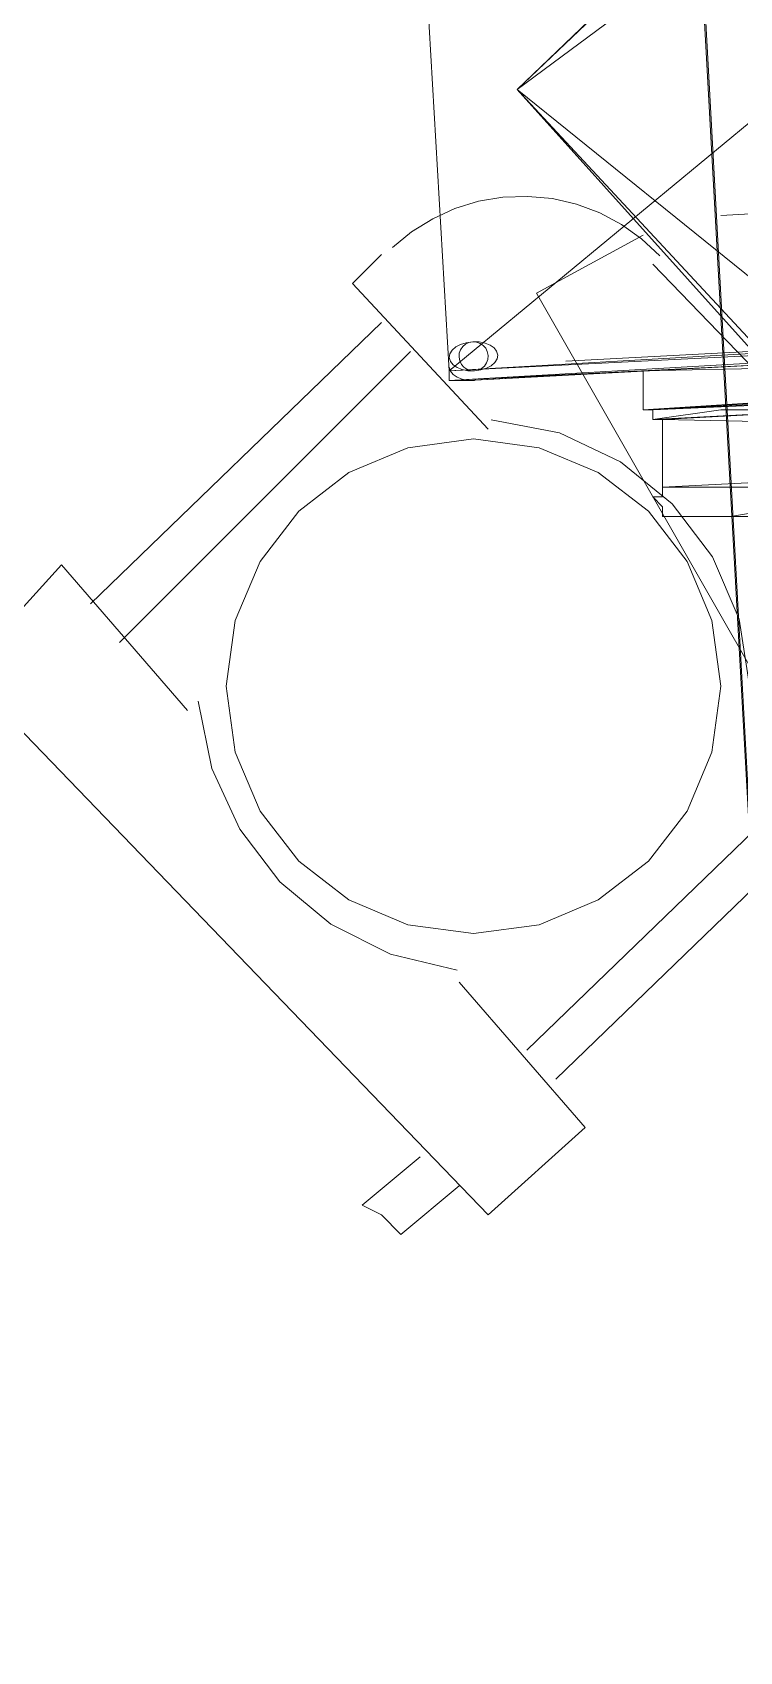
# Paper-space layout '01 Roof Support Layout' of a CAD drawing. Header units: millimetres. Extents: x 5 to 415, y 5 to 292.
# Drawn here: x 114.68 to 119.06, y 80.3 to 90.31 of the extents above; entities that cross this region are included whole.
import ezdxf

# ---------------------------------------------------------------- set-up
doc = ezdxf.new("R2010")
doc.units = ezdxf.units.MM
doc.layers.add('EXISTING', color=7, linetype='Continuous')

# ---------------------------------------------------------------- blocks, each defined once
blk = doc.blocks.new('SHEET_01')
at = {"layer": 'EXISTING', "color": 254, "linetype": 'Continuous', "lineweight": 13}
for p, q in [((116.3, 136.76), (119.72, 74.48)), ((119.72, 74.48), (116.3, 136.76)), ((119.3, 82.04), (118.52, 96.14)), ((125.24, 94.82), (117.26, 88.22)), ((117.26, 88.22), (125.24, 94.82)), ((117.26, 88.22), (116.9, 94.34)), ((117.68, 89.96), (120.2, 92.36)), ((119.18, 91.4), (117.68, 89.96)), ((117.68, 89.96), (119.18, 91.4)), ((117.68, 89.96), (119.54, 91.34)), ((118.94, 89.18), (135.8, 90.14)), ((119.54, 88.46), (117.68, 89.96)), ((117.68, 89.96), (120.38, 86.96)), ((120.38, 86.96), (117.68, 89.96)), ((120.08, 87.38), (117.68, 89.96)), ((117.295, 89.224), (117.157, 89.161)), ((117.441, 89.269), (117.295, 89.224)), ((117.592, 89.294), (117.441, 89.269)), ((117.746, 89.299), (117.592, 89.294)), ((117.899, 89.285), (117.746, 89.299)), ((118.048, 89.25), (117.899, 89.285)), ((118.191, 89.197), (118.048, 89.25)), ((117.157, 89.161), (117.027, 89.08)), ((118.325, 89.125), (118.191, 89.197)), ((118.449, 89.037), (118.325, 89.125)), ((117.027, 89.08), (116.908, 88.982)), ((117.8, 88.7), (118.46, 89.06)), ((118.562, 88.932), (118.449, 89.037)), ((116.84, 88.94), (116.66, 88.76)), ((118.52, 88.88), (120.14, 87.2)), ((116.66, 88.76), (117.5, 87.86)), ((125.6, 88.7), (117.26, 88.22)), ((117.26, 88.22), (125.54, 88.64)), ((125.54, 88.64), (117.26, 88.16)), ((124.28, 77.36), (117.8, 88.7)), ((124.88, 88.64), (117.98, 88.28)), ((116.84, 88.52), (115.04, 86.78)), ((117.26, 88.16), (124.34, 88.52)), ((118.46, 88.22), (124.34, 88.52)), ((117.02, 88.34), (115.22, 86.54)), ((117.264, 88.326), (117.26, 88.302)), ((117.278, 88.348), (117.264, 88.326)), ((117.301, 88.368), (117.278, 88.348)), ((117.33, 88.383), (117.301, 88.368)), ((117.322, 88.329), (117.32, 88.305)), ((117.33, 88.351), (117.322, 88.329)), ((117.365, 88.394), (117.33, 88.383)), ((117.343, 88.37), (117.33, 88.351)), ((117.36, 88.385), (117.343, 88.37)), ((117.381, 88.395), (117.36, 88.385)), ((117.405, 88.4), (117.365, 88.394)), ((120.74, 88.34), (117.38, 88.16)), ((117.405, 88.4), (117.381, 88.395)), ((117.445, 88.399), (117.405, 88.4)), ((117.429, 88.398), (117.405, 88.4)), ((117.451, 88.39), (117.429, 88.398)), ((117.481, 88.392), (117.445, 88.399)), ((117.47, 88.377), (117.451, 88.39)), ((117.485, 88.36), (117.47, 88.377)), ((117.512, 88.379), (117.481, 88.392)), ((117.495, 88.339), (117.485, 88.36)), ((117.5, 88.315), (117.495, 88.339)), ((117.537, 88.363), (117.512, 88.379)), ((117.553, 88.342), (117.537, 88.363)), ((117.56, 88.318), (117.553, 88.342)), ((117.556, 88.294), (117.56, 88.318)), ((124.4, 88.34), (118.46, 88.22)), ((118.46, 88.22), (124.4, 88.34)), ((118.46, 88.22), (124.34, 88.34)), ((124.34, 88.34), (118.46, 87.98)), ((118.46, 87.98), (124.34, 88.34)), ((118.52, 87.98), (124.34, 88.34)), ((117.26, 88.302), (117.267, 88.278)), ((117.26, 88.242), (117.267, 88.218)), ((117.26, 88.16), (117.26, 88.22)), ((117.26, 88.16), (118.46, 88.22)), ((117.267, 88.278), (117.283, 88.257)), ((117.267, 88.218), (117.283, 88.197)), ((117.283, 88.257), (117.308, 88.241)), ((117.308, 88.241), (117.339, 88.228)), ((117.32, 88.305), (117.325, 88.281)), ((117.325, 88.281), (117.335, 88.26)), ((117.335, 88.26), (117.35, 88.243)), ((117.339, 88.228), (117.375, 88.221)), ((117.35, 88.243), (117.369, 88.23)), ((117.369, 88.23), (117.391, 88.222)), ((117.375, 88.221), (117.415, 88.22)), ((118.46, 88.22), (117.38, 88.16)), ((117.391, 88.222), (117.415, 88.22)), ((117.415, 88.22), (117.455, 88.226)), ((117.415, 88.22), (117.439, 88.225)), ((117.439, 88.225), (117.46, 88.235)), ((117.455, 88.226), (117.49, 88.237)), ((117.46, 88.235), (117.477, 88.25)), ((117.477, 88.25), (117.49, 88.269)), ((117.49, 88.269), (117.498, 88.291)), ((117.49, 88.237), (117.519, 88.252)), ((117.498, 88.291), (117.5, 88.315)), ((117.519, 88.252), (117.542, 88.272)), ((117.542, 88.272), (117.556, 88.294)), ((118.46, 87.98), (118.46, 88.22)), ((118.46, 88.22), (118.46, 87.98)), ((124.34, 88.28), (118.52, 87.98)), ((118.52, 87.98), (124.34, 88.28)), ((118.52, 87.98), (124.28, 88.22)), ((124.28, 88.22), (118.52, 87.92)), ((118.52, 87.92), (124.28, 88.22)), ((124.28, 88.22), (118.58, 87.92)), ((117.38, 88.16), (117.26, 88.16)), ((117.283, 88.197), (117.308, 88.181)), ((117.308, 88.181), (117.339, 88.168)), ((117.339, 88.168), (117.375, 88.161)), ((117.375, 88.161), (117.415, 88.16)), ((119.42, 88.04), (118.46, 87.98)), ((117.941, 87.836), (117.518, 87.917)), ((118.52, 87.98), (118.46, 87.98)), ((118.52, 87.92), (118.52, 87.98)), ((118.52, 87.98), (118.52, 87.92)), ((118.52, 87.92), (118.94, 87.98)), ((118.58, 87.92), (118.52, 87.92)), ((118.58, 87.92), (124.34, 87.8)), ((118.58, 87.5), (118.58, 87.92)), ((118.58, 87.92), (118.58, 87.5)), ((119.36, 87.98), (118.94, 87.98)), ((118.319, 87.658), (117.941, 87.836)), ((117.003, 87.745), (116.638, 87.591)), ((117.41, 87.8), (117.003, 87.745)), ((117.817, 87.745), (117.41, 87.8)), ((118.182, 87.591), (117.817, 87.745)), ((124.34, 87.8), (118.58, 87.5)), ((118.64, 87.398), (118.319, 87.658)), ((116.638, 87.591), (116.328, 87.352)), ((118.492, 87.352), (118.182, 87.591)), ((118.58, 87.44), (118.52, 87.44)), ((118.52, 87.44), (118.58, 87.38)), ((118.52, 87.44), (118.52, 87.44)), ((118.58, 87.5), (118.94, 87.5)), ((118.58, 87.5), (118.58, 87.44)), ((119.36, 87.5), (118.94, 87.5)), ((116.328, 87.352), (116.089, 87.042)), ((118.731, 87.042), (118.492, 87.352)), ((118.58, 87.38), (118.58, 87.32)), ((118.58, 87.32), (119, 87.32)), ((118.58, 87.32), (118.58, 87.32)), ((118.889, 87.069), (118.64, 87.398)), ((118.76, 87.32), (118.76, 87.32)), ((119.24, 87.32), (118.76, 87.32)), ((119.36, 87.38), (119, 87.32)), ((114.26, 86.36), (114.86, 87.02)), ((114.86, 87.02), (115.64, 86.12)), ((116.089, 87.042), (115.935, 86.677)), ((118.885, 86.677), (118.731, 87.042)), ((119.053, 86.685), (118.889, 87.069)), ((115.935, 86.677), (115.88, 86.27)), ((118.94, 86.27), (118.885, 86.677)), ((119.119, 86.26), (119.053, 86.685)), ((117.5, 83), (114.26, 86.36)), ((115.88, 86.27), (115.935, 85.863)), ((118.885, 85.863), (118.94, 86.27)), ((115.706, 86.177), (115.791, 85.761)), ((115.935, 85.863), (116.089, 85.498)), ((118.731, 85.498), (118.885, 85.863)), ((115.791, 85.761), (115.963, 85.385)), ((117.74, 84.02), (119.54, 85.76)), ((117.92, 83.84), (119.72, 85.58)), ((116.089, 85.498), (116.328, 85.188)), ((118.492, 85.188), (118.731, 85.498)), ((115.963, 85.385), (116.212, 85.06)), ((116.328, 85.188), (116.638, 84.949)), ((118.182, 84.949), (118.492, 85.188)), ((116.212, 85.06), (116.527, 84.799)), ((116.638, 84.949), (117.003, 84.795)), ((117.817, 84.795), (118.182, 84.949)), ((116.527, 84.799), (116.897, 84.613)), ((117.003, 84.795), (117.41, 84.74)), ((117.41, 84.74), (117.817, 84.795)), ((116.897, 84.613), (117.309, 84.513)), ((117.32, 84.44), (118.1, 83.54)), ((118.1, 83.54), (117.5, 83)), ((116.72, 83.06), (117.08, 83.36)), ((117.32, 83.18), (116.96, 82.88)), ((116.84, 83), (116.72, 83.06)), ((116.96, 82.88), (116.84, 83))]:
    blk.add_line(p, q, dxfattribs=at)

psp = doc.layouts.new('01 Roof Support Layout')

# ---------------------------------------------------------------- block references
psp.add_blockref('SHEET_01', (0, 0))

doc.saveas('drawing.dxf')
